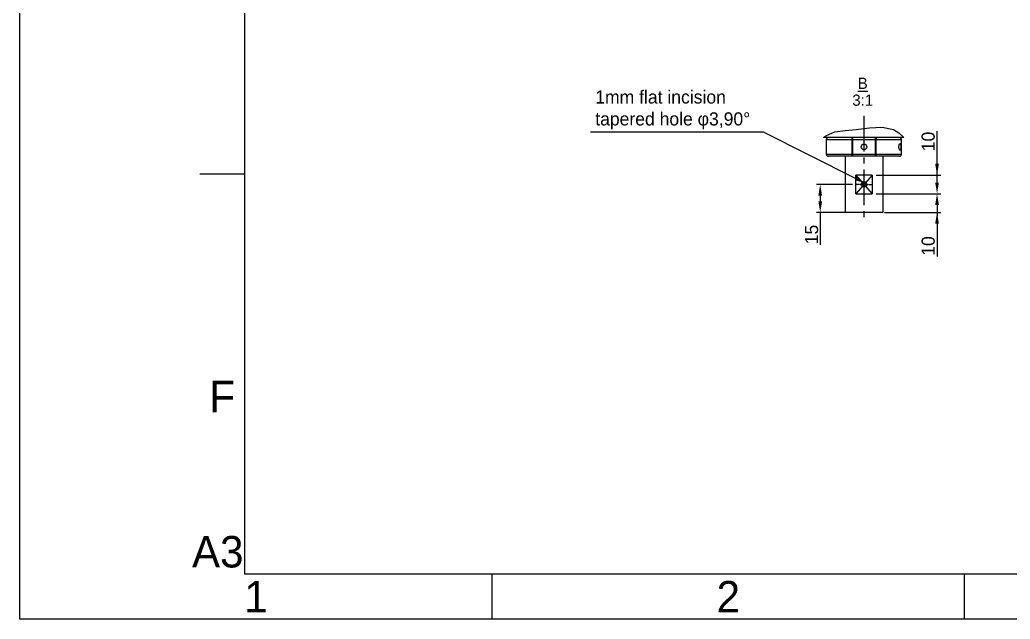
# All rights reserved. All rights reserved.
# Model space of a CAD drawing. Header units: millimetres. Extents: x 4086 to 8300, y 123 to 1549.
# Drawn here: x 6284 to 6812, y 124 to 443 of the extents above; entities that cross this region are included whole.
import ezdxf
from ezdxf import colors
from ezdxf.entities.mleader import LeaderData, LeaderLine
from ezdxf.enums import TextEntityAlignment as Align
from ezdxf.math import Vec2, Vec3

# ---------------------------------------------------------------- set-up
doc = ezdxf.new("R2010")
doc.units = ezdxf.units.MM
doc.linetypes.add('CENTER', pattern=[0.6, 0.375, -0.075, 0.075, -0.075])
doc.linetypes.add('CENTER2', pattern=[28.575, 19.05, -3.175, 3.175, -3.175])
for name, color, linetype in [('00_COMPONENTS', 7, 'Continuous'), ('03_ALL_AXES', 7, 'Continuous'), ('50_ALL_DETAILS', 7, 'Continuous'), ('51__DRAFT_DIMS', 7, 'Continuous'), ('多重引线', 7, 'Continuous')]:
    doc.layers.add(name, color=color, linetype=linetype)
doc.styles.add('TEXTSTYLE_2', font='SourceHanSansCN-Normal.ttf')
doc.styles.add('思源黑', font='SourceHanSansCN-Normal.ttf')
doc.dimstyles.new('尺寸标注_细节_1_2比例', dxfattribs={"dimtxt": 7, "dimasz": 6, "dimexe": 2, "dimexo": 1.5, "dimgap": 1, "dimtad": 1, "dimlfac": 2, "dimdsep": 46, "dimtxsty": '思源黑', "dimcen": 0.09, "dimadec": 0, "dimazin": 0, "dimtp": 0.01, "dimtm": 0.01, "dimtfac": 1, "dimtofl": 0, "dimtmove": 0, "dimatfit": 3, "dimfxl": 1, "dimtolj": 1, "dimarcsym": 0})

# ---------------------------------------------------------------- blocks, each defined once
blk = doc.blocks.new('1')
at = {"color": 2}
for p, q in [((6379.66, 361.22), (6403.66, 361.22)), ((6535.66, 123.62), (6535.66, 147.62)), ((6787.66, 123.62), (6787.66, 147.62))]:
    blk.add_line(p, q, dxfattribs=at)
for points in [[(6283.66, 123.62), (6283.66, 1549.22), (8299.66, 1549.22), (8299.66, 123.62)], [(6403.66, 147.62), (6403.66, 1525.22), (8275.66, 1525.22), (8275.66, 147.62)]]:
    blk.add_lwpolyline(points, close=True, dxfattribs=at)
at = {"color": 2, "style": '思源黑'}
for s, p in [('F', (6391.66, 242.42)), ('A3', (6389.26, 159.62)), ('1', (6409.66, 135.62)), ('2', (6661.66, 135.62))]:
    blk.add_text(s, height=16.8, dxfattribs=at).set_placement(p, align=Align.MIDDLE_CENTER)
at = {"color": 7, "style": '思源黑'}
for tag, height, p in [('编号', 19.2, (8134.84, 252.67)), ('比例', 8, (7939.66, 171.62))]:
    blk.add_attdef(tag, text='', height=height, dxfattribs=at).set_placement(p, align=Align.MIDDLE)
at = {"linetype": 'Continuous', "lineweight": 0, "ltscale": 0.3, "style": '思源黑'}
for tag, p in [('当前页', (8121.35, 207.93)), ('总页数', (8160.27, 207.93))]:
    blk.add_attdef(tag, text='', height=8, dxfattribs=at).set_placement(p, align=Align.MIDDLE)
blk = doc.blocks.new('*D1377')
at = {"layer": '51__DRAFT_DIMS', "color": 0, "linetype": 'Continuous', "lineweight": -2}
for p, q in [((6773.05, 356.61), (6773.05, 362.61)), ((6740.59, 350.61), (6775.05, 350.61)), ((6745, 340.61), (6775.05, 340.61)), ((6773.05, 334.61), (6773.05, 317.16))]:
    blk.add_line(p, q, dxfattribs=at)
at = {"layer": '51__DRAFT_DIMS', "color": 0}
for points in [[(6772.05, 356.61), (6774.05, 356.61), (6773.05, 350.61)], [(6774.05, 334.61), (6772.05, 334.61), (6773.05, 340.61)]]:
    blk.add_solid(points, dxfattribs=at)
at = {"layer": 'Defpoints', "color": 0}
for p in [(6739.09, 350.61), (6773.05, 350.61), (6743.5, 340.61)]:
    blk.add_point(p, dxfattribs=at)
at = {"layer": '51__DRAFT_DIMS', "color": 0, "insert": (6764.8, 322.74), "char_height": 7, "attachment_point": 2, "rotation": 90, "style": '思源黑'}
blk.add_mtext('\\A1;\\A1;10', dxfattribs=at)
blk = doc.blocks.new('*D1378')
at = {"layer": '51__DRAFT_DIMS', "color": 0, "linetype": 'Continuous', "lineweight": -2}
for p, q in [((6773.05, 366.61), (6773.05, 384.07)), ((6740.59, 360.61), (6775.05, 360.61)), ((6740.59, 350.61), (6775.05, 350.61)), ((6773.05, 344.61), (6773.05, 338.61))]:
    blk.add_line(p, q, dxfattribs=at)
at = {"layer": '51__DRAFT_DIMS', "color": 0}
for points in [[(6772.05, 366.61), (6774.05, 366.61), (6773.05, 360.61)], [(6774.05, 344.61), (6772.05, 344.61), (6773.05, 350.61)]]:
    blk.add_solid(points, dxfattribs=at)
at = {"layer": 'Defpoints', "color": 0}
for p in [(6739.09, 360.61), (6773.05, 360.61), (6739.09, 350.61)]:
    blk.add_point(p, dxfattribs=at)
at = {"layer": '51__DRAFT_DIMS', "color": 0, "insert": (6764.8, 378.49), "char_height": 7, "attachment_point": 2, "rotation": 90, "style": '思源黑'}
blk.add_mtext('\\A1;\\A1;10', dxfattribs=at)
blk = doc.blocks.new('*D1379')
at = {"layer": '51__DRAFT_DIMS', "color": 0, "linetype": 'Continuous', "lineweight": -2}
for p, q in [((6727.9, 355.61), (6708.72, 355.61)), ((6710.72, 349.61), (6710.72, 346.61)), ((6724.9, 340.61), (6708.72, 340.61)), ((6710.72, 340.61), (6710.72, 323.29))]:
    blk.add_line(p, q, dxfattribs=at)
at = {"layer": '51__DRAFT_DIMS', "color": 0}
for points in [[(6711.72, 349.61), (6709.72, 349.61), (6710.72, 355.61)], [(6709.72, 346.61), (6711.72, 346.61), (6710.72, 340.61)]]:
    blk.add_solid(points, dxfattribs=at)
at = {"layer": 'Defpoints', "color": 0}
for p in [(6729.4, 355.61), (6710.72, 340.61), (6726.4, 340.61)]:
    blk.add_point(p, dxfattribs=at)
at = {"layer": '51__DRAFT_DIMS', "color": 0, "insert": (6702.59, 328.86), "char_height": 7, "attachment_point": 2, "rotation": 90, "style": '思源黑'}
blk.add_mtext('\\A1;\\A1;15', dxfattribs=at)

msp = doc.modelspace()

# ---------------------------------------------------------------- linework, layer by layer
at = {"color": 7, "linetype": 'Continuous'}
for p, q in [((6736.9573, 385.7291), (6743.7114, 386.176)), ((6743.7114, 386.176), (6749.8639, 384.8111)), ((6712.5183, 380.6147), (6713.6628, 381.5623)), ((6713.6628, 381.5623), (6718.5523, 383.5962)), ((6718.5523, 383.5962), (6724.0708, 384.3691)), ((6724.0708, 384.3691), (6729.9069, 384.8111)), ((6729.9069, 384.8111), (6736.9573, 385.7291)), ((6749.8639, 384.8111), (6752.6293, 383.0838)), ((6752.6293, 383.0838), (6755.12, 380.7708)), ((6755.12, 380.7708), (6755.2459, 380.6147))]:
    msp.add_line(p, q, dxfattribs=at)
at = {"layer": '00_COMPONENTS', "color": 7, "linetype": 'Continuous'}
for p, q in [((6755.2459, 380.6147), (6712.5183, 380.6147)), ((6728.1512, 370.6147), (6728.1512, 380.6147)), ((6739.9833, 380.6147), (6739.9833, 370.6147)), ((6714.0672, 371.6147), (6714.0672, 379.6147)), ((6714.0672, 379.6147), (6754.0672, 379.6147)), ((6727.4938, 379.6147), (6727.4938, 371.6147)), ((6740.6407, 371.6147), (6740.6407, 379.6147)), ((6754.0672, 371.6147), (6754.0672, 379.6147)), ((6754.0672, 371.6147), (6714.0672, 371.6147)), ((6753.0672, 370.6147), (6715.0677, 370.6147)), ((6724.0672, 370.6147), (6724.0672, 340.6147)), ((6744.0672, 370.6147), (6744.0672, 340.6147)), ((6729.7083, 350.6147), (6729.7083, 360.6147)), ((6738.4261, 360.6147), (6729.7083, 360.6147)), ((6738.4261, 360.6147), (6738.4261, 350.6147)), ((6729.7083, 350.6147), (6738.4261, 350.6147)), ((6744.0669, 340.6147), (6724.0675, 340.6147))]:
    msp.add_line(p, q, dxfattribs=at)
for points in [[(6727.8225, 380.6147), (6727.6986, 380.5409), (6727.5938, 380.333), (6727.5204, 380.0085), (6727.4938, 379.6147)], [(6740.312, 380.6147), (6740.4378, 380.5386), (6740.5444, 380.3218), (6740.6156, 379.9974), (6740.6407, 379.6147)], [(6753.301, 377.2647), (6753.1453, 377.224), (6752.987, 377.1019), (6752.847, 376.9186), (6752.7311, 376.6935), (6752.6411, 376.4405), (6752.5778, 376.1718), (6752.5403, 375.8944), (6752.528, 375.6147)], [(6752.528, 375.6147), (6752.5403, 375.3351), (6752.5777, 375.0585), (6752.6407, 374.7904), (6752.7304, 374.5377), (6752.8463, 374.312), (6752.9857, 374.1289), (6753.1434, 374.0065), (6753.301, 373.9647)], [(6753.8656, 375.6147), (6753.8615, 375.8434), (6753.8481, 376.081), (6753.824, 376.3166), (6753.7874, 376.5434), (6753.7361, 376.7552), (6753.6674, 376.9437), (6753.5766, 377.1025), (6753.4579, 377.2174), (6753.301, 377.2647)], [(6753.301, 373.9647), (6753.4564, 374.0112), (6753.5759, 374.126), (6753.6669, 374.2846), (6753.7356, 374.4728), (6753.7871, 374.6846), (6753.8238, 374.9118), (6753.848, 375.1477), (6753.8615, 375.386), (6753.8656, 375.6147)], [(6727.4938, 371.6147), (6727.5181, 371.2377), (6727.5864, 370.9189), (6727.6931, 370.6955), (6727.8225, 370.6147)], [(6740.312, 370.6147), (6740.4378, 370.6909), (6740.5444, 370.9076), (6740.6156, 371.2321), (6740.6407, 371.6147)]]:
    msp.add_lwpolyline(points, dxfattribs=at)
for centre in [(6734.0672, 375.6147), (6734.0672, 355.6147)]:
    msp.add_circle(centre, 1.5, dxfattribs=at)
for centre, start, end in [((6715.0672, 379.6147), 90, 180), ((6753.0672, 379.6147), 0, 90), ((6715.0672, 371.6147), 180, 270), ((6753.0672, 371.6147), 270, 0)]:
    msp.add_arc(centre, 1, start, end, dxfattribs=at)
at = {"layer": '03_ALL_AXES', "color": 7, "linetype": 'CENTER2'}
msp.add_line((6734.0672, 392.121), (6734.0672, 335.6147), dxfattribs=at)
at = {"layer": '03_ALL_AXES', "color": 7, "linetype": 'CENTER'}
for q in [(6730.0671, 355.6147), (6738.0673, 355.6147)]:
    msp.add_line((6734.0672, 355.6147), q, dxfattribs=at)
at = {"layer": '50_ALL_DETAILS', "color": 7, "linetype": 'Continuous'}
for p, q in [((6729.7083, 360.6147), (6738.4261, 350.6147)), ((6738.4261, 360.6147), (6729.7083, 350.6147))]:
    msp.add_line(p, q, dxfattribs=at)

# ---------------------------------------------------------------- block references
msp.add_blockref('1', (0, 0))

# ---------------------------------------------------------------- texts
at = {"layer": '50_ALL_DETAILS', "color": 7, "linetype": 'Continuous', "insert": (6733.396, 412.5344), "char_height": 6, "width": 7.489051, "attachment_point": 2, "line_spacing_factor": 0.9, "style": 'TEXTSTYLE_2'}
msp.add_mtext('\\pxqc;{\\L\\fSource Han Sans CN Normal|b0|i0|c134|p34;B\\l \\P3:1}', dxfattribs=at)

# ---------------------------------------------------------------- dimensions: what is measured, and where the dimension line sits
at = {"layer": '51__DRAFT_DIMS', "color": 7, "linetype": 'Continuous'}
for base, p1, p2, angle, text, picture, middle in [((6773.0525, 360.6147), (6739.0928, 350.6147), (6739.0928, 360.6147), 90, '\\A1;10', '*D1378', (6773.0525, 378.4877)), ((6773.0525, 350.6147), (6743.5001, 340.6147), (6739.0928, 350.6147), 90, '\\A1;10', '*D1377', (6773.0525, 322.7418)), ((6710.7206, 340.6147), (6729.4005, 355.6147), (6726.4006, 340.6147), 270, '\\A1;15', '*D1379', (6710.7206, 328.8562))]:
    dim = msp.add_linear_dim(base=base, p1=p1, p2=p2, angle=angle, text=text, dimstyle='尺寸标注_细节_1_2比例', override={"dimtxsty": '思源黑'}, dxfattribs=at)
    dim.commit()
    dim.dimension.update_dxf_attribs({"geometry": picture, "text_midpoint": middle, "dimtype": 160})

# ---------------------------------------------------------------- leaders
at = {"layer": '多重引线'}
ml = msp.add_multileader_mtext('Standard', dxfattribs=at)
ml.set_content('\\pxql;1mm {\\C256;flat incision\\P\\pq*;tapered hole }φ3,90°', style='思源黑')
ml.set_leader_properties()
ml.build(insert=Vec2(0, 0))
ml.multileader.update_dxf_attribs({"text_left_attachment_type": 5, "text_right_attachment_type": 5, "dogleg_length": 1, "arrow_head_size": 6})
ctx = ml.context
ctx.base_point, ctx.char_height, ctx.arrow_head_size, ctx.plane_origin = Vec3(6588.6779, 383.487), 7, 6, Vec3(6734.9402, 356.1222)
ctx.left_attachment, ctx.right_attachment, ctx.text_align_type = 5, 5, 2
notes = []
notes.append((ctx, [(0, (1, 1, 0), (6680.419, 383.487), (-1, 0), 1, [(0, [(6734.9402, 356.1222)], 0, [])])]))
ctx.mtext.insert, ctx.mtext.flow_direction = Vec3(6590.6779, 405.7214), 5
for ctx, leaders in notes:
    for number, flags, end, landing, length, lines in leaders:
        leader = LeaderData()
        leader.index, (leader.has_last_leader_line, leader.has_dogleg_vector, leader.attachment_direction) = number, flags
        leader.last_leader_point, leader.dogleg_vector, leader.dogleg_length = Vec3(end), Vec3(landing), length
        for number, points, colour, breaks in lines:
            line = LeaderLine()
            line.index, line.vertices, line.color, line.breaks = number, Vec3.list(points), colors.encode_raw_color(colour), breaks
            leader.lines.append(line)
        ctx.leaders.append(leader)

doc.saveas('drawing.dxf')
